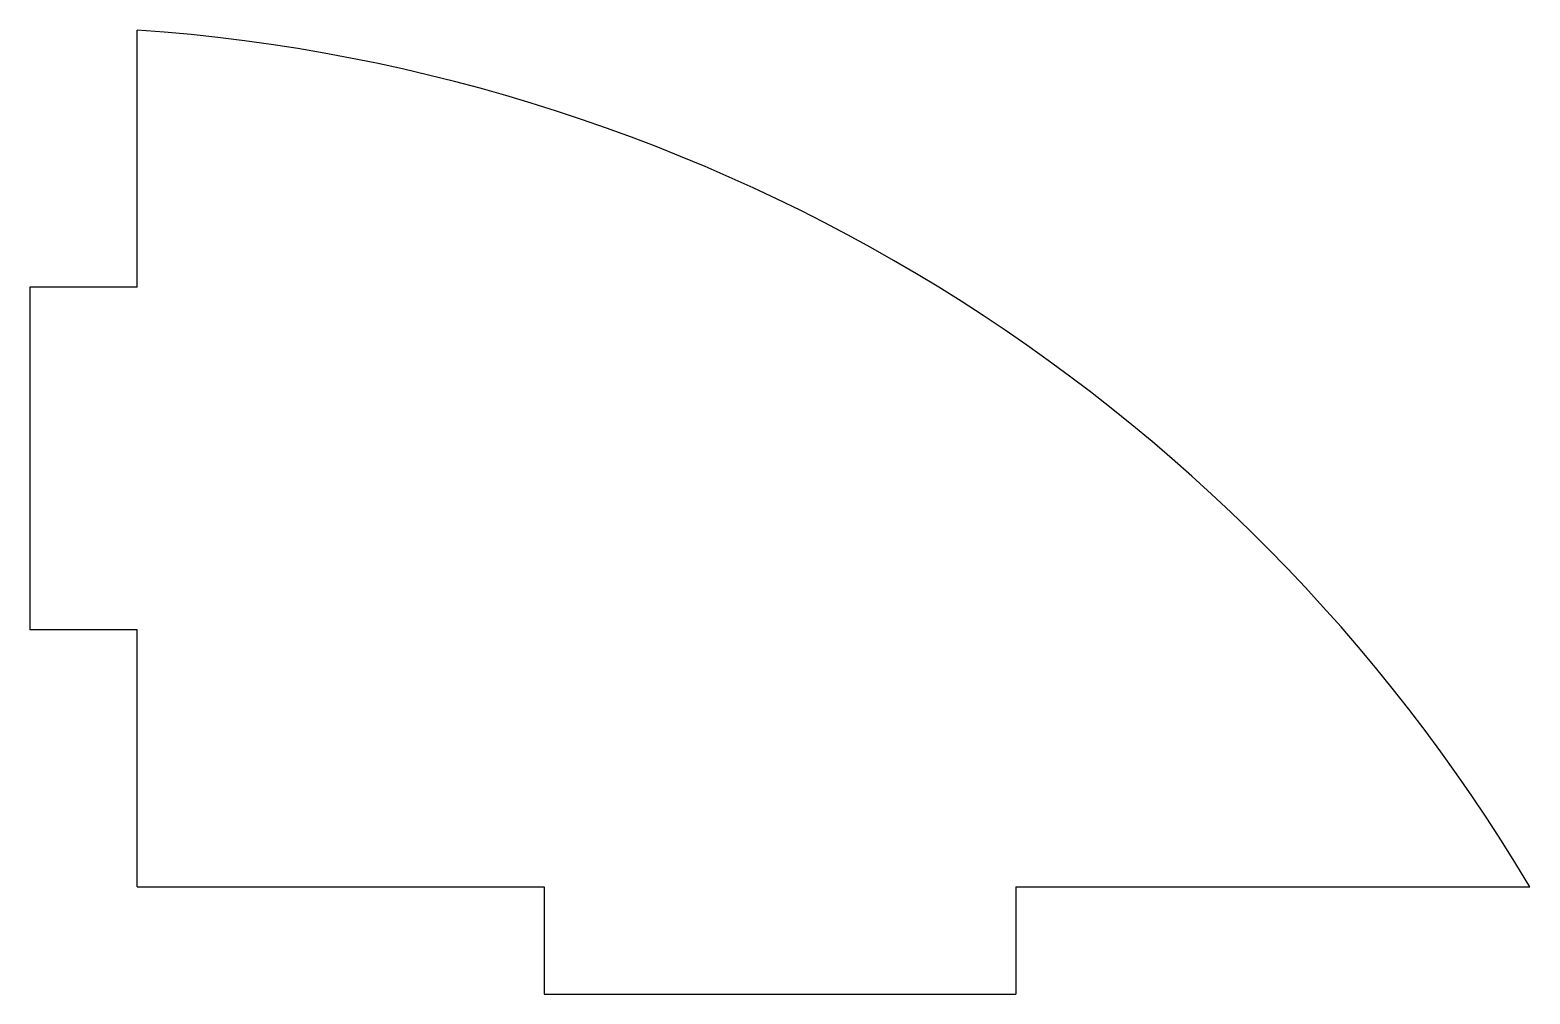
# Model space of a CAD drawing. Extents: x -1.05 to 0.7, y -2.32 to -1.19.
import ezdxf

# ---------------------------------------------------------------- set-up
doc = ezdxf.new("R2010")
doc.units = 0
doc.layers.add('VISIBLE', color=7, linetype='CONTINUOUS')

msp = doc.modelspace()

# ---------------------------------------------------------------- linework, layer by layer
at = {"layer": 'VISIBLE'}
for p, q in [((-0.9296, -1.4901, 0.0625), (-0.9296, -1.1901, 0.0625)), ((-0.9296, -1.4901, 0.0625), (-1.0546, -1.4901, 0.0625)), ((-1.0546, -1.4901, 0.0625), (-1.0546, -1.8901, 0.0625)), ((-0.9296, -1.8901, 0.0625), (-1.0546, -1.8901, 0.0625)), ((-0.9296, -2.1901, 0.0625), (-0.9296, -1.8901, 0.0625)), ((-0.9296, -2.1901, 0.0625), (-0.4546, -2.1901, 0.0625)), ((-0.4546, -2.1901, 0.0625), (-0.4546, -2.3151, 0.0625)), ((0.0954, -2.1901, 0.0625), (0.0954, -2.3151, 0.0625)), ((0.0954, -2.1901, 0.0625), (0.6954, -2.1901, 0.0625)), ((-0.4546, -2.3151, 0.0625), (0.0954, -2.3151, 0.0625))]:
    msp.add_line(p, q, dxfattribs=at)
msp.add_arc((-1.0727, -3.2429, 0.0625), 2.0578, 30.7723, 86.0127, dxfattribs=at)

doc.saveas('drawing.dxf')
